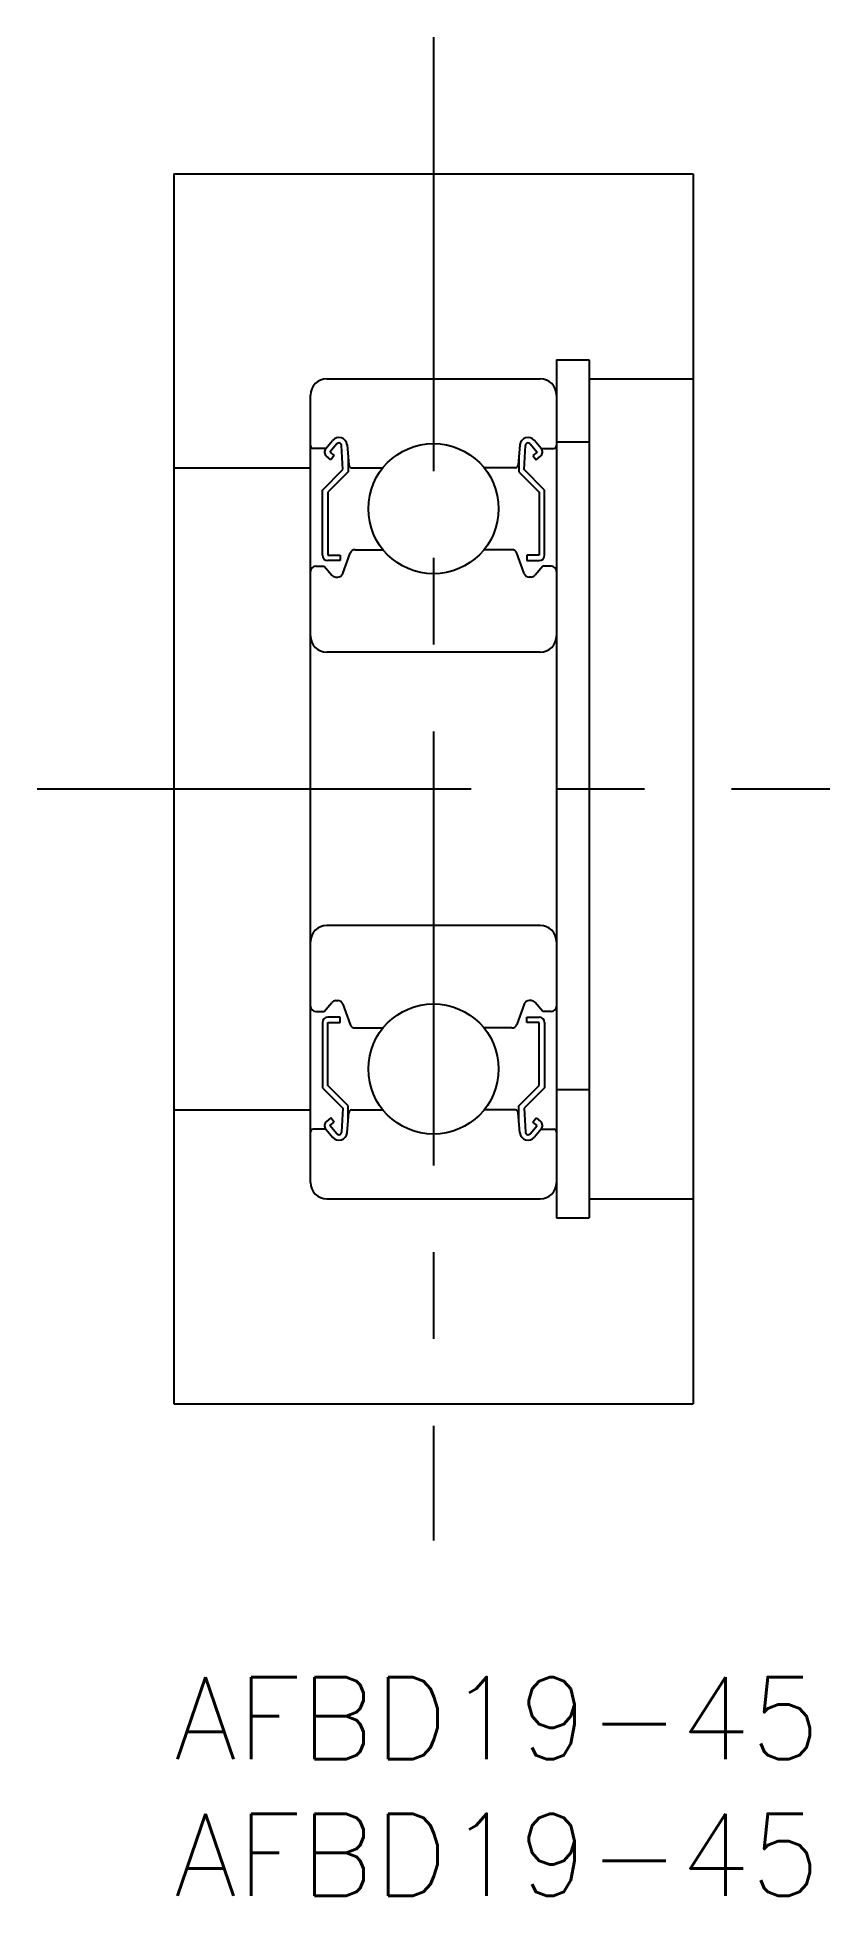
# Model space of a CAD drawing. Extents: x -5 to 24, y -8 to 60.
import ezdxf

# ---------------------------------------------------------------- set-up
doc = ezdxf.new("R2010")
doc.units = 0
doc.header["$LTSCALE"] = 0.5
doc.linetypes.add('CENTER', pattern=[50.8, 31.75, -6.35, 6.35, -6.35])
for name, color, linetype in [('MSM_CENTER', 1, 'CENTER'), ('MSM_CONTINUOUS', 7, 'CONTINUOUS'), ('MSM_PART_NUMBER', 7, 'CONTINUOUS')]:
    doc.layers.add(name, color=color, linetype=linetype)
doc.styles.get("Standard").update_dxf_attribs({"font": 'txt.shx', "height": 3, "bigfont": 'bigfont.shx'})

msp = doc.modelspace()

# ---------------------------------------------------------------- linework, layer by layer
at = {"layer": 'MSM_CENTER', "linetype": 'CENTER'}
for p, q in [((9.5, 60), (9.5, 5)), ((-5, 32.5), (24, 32.5))]:
    msp.add_line(p, q, dxfattribs=at)
at = {"layer": 'MSM_CONTINUOUS', "linetype": 'CONTINUOUS'}
for p, q in [((0, 55), (19, 55)), ((0, 55), (0, 10)), ((19, 55), (19, 10)), ((14, 48.2), (15.2, 48.2)), ((14, 48.2), (14, 16.8)), ((15.2, 48.2), (15.2, 16.8)), ((5.6, 47.5), (13.4, 47.5)), ((15.2, 47.5), (19, 47.5)), ((5, 18.1), (5, 46.9)), ((5.56, 44.95), (5.1, 44.95)), ((5.56, 44.95), (5.81, 45.247)), ((5.963, 45.119), (5.713, 44.821)), ((6.183, 44.183), (6.14, 45.06)), ((6.338, 45.081), (6.403, 44.341)), ((12.662, 45.081), (12.597, 44.341)), ((12.817, 44.183), (12.86, 45.06)), ((13.037, 45.119), (13.287, 44.821)), ((13.44, 44.95), (13.19, 45.247)), ((13.44, 44.95), (13.9, 44.95)), ((14, 45.2), (15.2, 45.2)), ((0, 44.25), (5, 44.25)), ((5.738, 44.54), (5.585, 44.668)), ((5.713, 44.821), (5.866, 44.693)), ((5.866, 44.693), (5.738, 44.54)), ((6.383, 44.57), (6.383, 44.1)), ((6.503, 44.25), (7.651, 44.25)), ((12.497, 44.25), (11.349, 44.25)), ((12.617, 44.57), (12.617, 44.1)), ((13.287, 44.821), (13.134, 44.693)), ((13.134, 44.693), (13.262, 44.54)), ((13.262, 44.54), (13.415, 44.668)), ((5.433, 43.433), (6.183, 44.183)), ((6.383, 44.1), (5.633, 43.35)), ((12.617, 44.1), (13.367, 43.35)), ((13.567, 43.433), (12.817, 44.183)), ((5.433, 41.05), (5.433, 43.433)), ((5.633, 43.35), (5.633, 41.05)), ((13.367, 43.35), (13.367, 41.05)), ((13.567, 41.05), (13.567, 43.433)), ((5.633, 41.05), (6.083, 41.05)), ((6.083, 40.85), (5.633, 40.85)), ((6.083, 41.05), (6.083, 40.85)), ((6.182, 40.382), (6.45, 41.118)), ((6.638, 41.25), (7.651, 41.25)), ((12.362, 41.25), (11.349, 41.25)), ((12.818, 40.382), (12.55, 41.118)), ((13.367, 41.05), (12.917, 41.05)), ((12.917, 41.05), (12.917, 40.85)), ((12.917, 40.85), (13.367, 40.85)), ((5.2, 40.65), (5.5, 40.65)), ((5.5, 40.65), (5.776, 40.321)), ((5.929, 40.25), (5.994, 40.25)), ((13.071, 40.25), (13.006, 40.25)), ((13.5, 40.65), (13.224, 40.321)), ((13.8, 40.65), (13.5, 40.65)), ((13.4, 37.5), (5.6, 37.5)), ((13.4, 27.5), (5.6, 27.5)), ((5.5, 24.35), (5.776, 24.679)), ((5.929, 24.75), (5.994, 24.75)), ((6.182, 24.618), (6.45, 23.882)), ((12.818, 24.618), (12.55, 23.882)), ((13.071, 24.75), (13.006, 24.75)), ((13.5, 24.35), (13.224, 24.679)), ((5.2, 24.35), (5.5, 24.35)), ((5.433, 23.95), (5.433, 21.567)), ((6.083, 24.15), (5.633, 24.15)), ((5.633, 21.65), (5.633, 23.95)), ((5.633, 23.95), (6.083, 23.95)), ((6.083, 23.95), (6.083, 24.15)), ((12.917, 23.95), (12.917, 24.15)), ((12.917, 24.15), (13.367, 24.15)), ((13.367, 23.95), (12.917, 23.95)), ((13.367, 21.65), (13.367, 23.95)), ((13.8, 24.35), (13.5, 24.35)), ((13.567, 23.95), (13.567, 21.567)), ((6.638, 23.75), (7.651, 23.75)), ((12.362, 23.75), (11.349, 23.75)), ((5.433, 21.567), (6.183, 20.817)), ((6.383, 20.9), (5.633, 21.65)), ((12.617, 20.9), (13.367, 21.65)), ((13.567, 21.567), (12.817, 20.817)), ((14, 21.5), (15.2, 21.5)), ((0, 20.75), (5, 20.75)), ((5.738, 20.46), (5.585, 20.332)), ((5.866, 20.307), (5.738, 20.46)), ((6.183, 20.817), (6.14, 19.94)), ((6.338, 19.919), (6.403, 20.659)), ((6.383, 20.43), (6.383, 20.9)), ((6.503, 20.75), (7.651, 20.75)), ((12.497, 20.75), (11.349, 20.75)), ((12.662, 19.919), (12.597, 20.659)), ((12.617, 20.43), (12.617, 20.9)), ((12.817, 20.817), (12.86, 19.94)), ((13.134, 20.307), (13.262, 20.46)), ((13.262, 20.46), (13.415, 20.332)), ((5.56, 20.05), (5.1, 20.05)), ((5.56, 20.05), (5.81, 19.753)), ((5.713, 20.179), (5.866, 20.307)), ((5.963, 19.881), (5.713, 20.179)), ((13.037, 19.881), (13.287, 20.179)), ((13.287, 20.179), (13.134, 20.307)), ((13.44, 20.05), (13.19, 19.753)), ((13.44, 20.05), (13.9, 20.05)), ((5.6, 17.5), (13.4, 17.5)), ((15.2, 17.5), (19, 17.5)), ((14, 16.8), (15.2, 16.8)), ((0, 10), (19, 10))]:
    msp.add_line(p, q, dxfattribs=at)
for centre in [(9.5, 42.75), (9.5, 22.25)]:
    msp.add_circle(centre, 2.381, dxfattribs=at)
for centre, radius, start, end in [((5.6, 46.9), 0.6, 90, 180), ((13.4, 46.9), 0.6, 0, 90), ((5.1, 45.05), 0.1, 180, 270), ((5.713, 44.821), 0.2, 140.00293, 230.08703), ((6.039, 45.055), 0.3, 4.99676, 140.00293), ((6.04, 45.055), 0.1, 2.81982, 140.00215), ((12.961, 45.055), 0.3, 39.99707, 175.00324), ((12.96, 45.055), 0.1, 39.99785, 177.18018), ((13.287, 44.821), 0.2, 309.91297, 39.99707), ((13.9, 45.05), 0.1, 270, 0), ((6.503, 44.35), 0.1, 184.99676, 269.9995), ((12.497, 44.35), 0.1, 270.0005, 355.00324), ((5.633, 41.05), 0.2, 180, 270), ((6.638, 41.05), 0.2, 90, 159.99139), ((12.362, 41.05), 0.2, 20.00861, 90), ((13.367, 41.05), 0.2, 270, 0), ((5.2, 40.45), 0.2, 90, 180), ((5.929, 40.45), 0.2, 219.99503, 270), ((5.994, 40.45), 0.2, 270, 339.99139), ((13.006, 40.45), 0.2, 200.00861, 270), ((13.071, 40.45), 0.2, 270, 320.00497), ((13.8, 40.45), 0.2, 0, 90), ((5.6, 38.1), 0.6, 180, 270), ((13.4, 38.1), 0.6, 270, 0), ((5.6, 26.9), 0.6, 90, 180), ((13.4, 26.9), 0.6, 0, 90), ((5.2, 24.55), 0.2, 180, 270), ((5.929, 24.55), 0.2, 90, 140.00497), ((5.994, 24.55), 0.2, 20.00861, 90), ((13.006, 24.55), 0.2, 90, 159.99139), ((13.071, 24.55), 0.2, 39.99503, 90), ((13.8, 24.55), 0.2, 270, 0), ((5.633, 23.95), 0.2, 90, 180), ((6.638, 23.95), 0.2, 200.00861, 270), ((12.362, 23.95), 0.2, 270, 339.99139), ((13.367, 23.95), 0.2, 0, 90), ((6.503, 20.65), 0.1, 90.0005, 175.00324), ((12.497, 20.65), 0.1, 4.99676, 89.9995), ((5.1, 19.95), 0.1, 90, 180), ((5.713, 20.179), 0.2, 129.91297, 219.99707), ((6.039, 19.945), 0.3, 219.99707, 355.00324), ((6.04, 19.945), 0.1, 219.99785, 357.18018), ((12.961, 19.945), 0.3, 184.99676, 320.00293), ((12.96, 19.945), 0.1, 182.81982, 320.00215), ((13.287, 20.179), 0.2, 320.00293, 50.08703), ((13.9, 19.95), 0.1, 0, 90), ((5.6, 18.1), 0.6, 180, 270), ((13.4, 18.1), 0.6, 270, 0)]:
    msp.add_arc(centre, radius, start, end, dxfattribs=at)

# ---------------------------------------------------------------- texts
at = {"layer": 'MSM_PART_NUMBER'}
for p in [(0, -3), (0, -8)]:
    msp.add_text('AFBD19-45', height=3, dxfattribs=at).set_placement(p)

doc.saveas('drawing.dxf')
